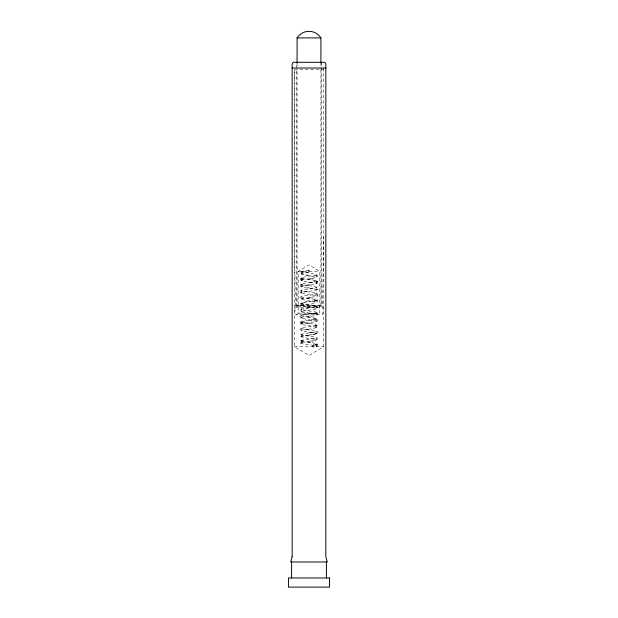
<?xml version="1.0" encoding="UTF-8"?>
<svg xmlns="http://www.w3.org/2000/svg" width="618" height="618" viewBox="0 0 618 618"><rect width="100%" height="100%" fill="white"/><g stroke="black" fill="none" stroke-linecap="round" stroke-linejoin="round"><path stroke-width="0.46" stroke-dasharray="3.09 2.32" d="M294.377 69.934L294.377 237.119L295.373 305.632L295.96 306.204L322.04 306.204L322.627 305.632L323.623 237.119M306.744 291.827L301.043 290.746L301.947 291.063C301.669 289.942 300.587 293.411 302.619 292.152C307.138 291.294 311.758 291.101 316.261 290.174C321.607 285.972 309.054 285.972 306.482 285.508M303.438 303.948L301.793 303.569L316.161 305.732L317.698 306.551L317.853 307.903L316.308 309L301.306 311.333L301.26 309.494L301.746 309.927L301.26 309.494M306.482 291.789C330.012 294.091 311.534 298.031 302.009 298.533C301.105 299.939 301.414 295.96 301.947 297.343L301.043 297.026L306.744 298.108C328.459 300.294 313.983 303.94 301.182 305.083L301.885 304.844C301.275 305.964 301.321 302.163 301.947 303.623L301.105 303.338L301.947 303.623M301.615 304.543L301.692 303.971M315.327 344.62L317.127 343.871M317.104 346.281L315.922 345.524L316.818 345.902L301.885 343.585L300.564 343.114L300.085 342.125L300.618 340.765L301.932 340.248L316.578 338.007M317.104 283.477C316.177 282.387 315.983 281.128 317.127 281.066M301.545 311.055L301.63 310.777M308.946 272.407L301.399 273.596L301.26 271.796L302.534 272.368L301.406 272.059M307.617 317.057L316.957 318.533L317.806 319.321L317.884 320.441L316.308 321.561L301.275 323.886L301.422 322.31M309.711 323.693A7.872 0.471 6.9 0 1 302.503 322.604L301.545 322.349C322.913 324.326 323.229 328.027 301.337 330.136L301.26 328.32L315.767 330.761L317.806 331.881L317.884 333.002L317.204 333.813L308.961 335.203M316.578 337.922L316.578 339.537M317.104 343.994C315.651 344.041 316.818 344.898 316.478 346.258L313.836 346.876M301.422 273.596C301.993 272.608 300.958 274.037 302.009 273.411L301.46 273.527M301.422 330.12L302.009 329.935L301.46 330.051M301.932 323.693L301.26 324.017L302.712 323.392M301.275 321.599L300.116 322.735L300.796 324.388L316.694 327.007L315.288 326.528M295.96 306.204L296.648 305.508L296.648 63.268M296.601 314.771L298.193 313.171L298.193 271.379L309 264.883L319.807 271.379L319.807 313.171L321.399 314.771M301.012 309.124L301.808 308.9C294.771 314.052 313.882 312.654 316.818 314.5L315.991 314.238C316.764 315.18 316.995 311.263 315.466 313.187L316.578 312.886L311.256 313.813L312.175 313.681C288.258 316.138 305.122 319.637 316.756 320.757L315.991 320.518C316.717 320.912 317.011 317.621 315.466 319.467A7.872 0.471 -6.9 0 1 308.197 320.564M300.889 286.605L303.531 285.547M300.904 343.152L302.078 342.38L301.182 342.758M300.904 280.356L303.531 279.266M300.873 286.489C301.993 285.377 301.924 284.373 300.873 284.21M300.479 322.04L303.276 321.144L316.578 319.166L315.443 319.436M300.873 343.013C301.978 341.916 301.908 340.912 300.873 340.727M323.623 68.011L323.562 346.744L309 355.489L294.438 346.744L294.438 69.726L323.562 69.726M300.873 280.209L301.607 279.251L301.29 277.961L302.078 277.606M320.92 69.741L320.92 306.142L322.998 307.347L322.998 313.056L322.009 314.771L295.991 314.771L295.002 313.056L295.002 307.347L297.08 306.142L297.08 69.741M314.5 300.819C317.065 298.733 316.648 301.932 316.153 301.715L316.818 301.939C304.875 300.773 288.977 297.219 311.256 294.971L316.957 293.882L316.053 294.199C316.493 293.032 316.91 296.416 315.991 295.396C305.369 294.832 288.815 290.846 311.163 288.699L316.957 287.602L316.053 287.918C316.91 287.37 316.74 290.954 314.469 288.683M303.531 302.411L316.957 300.163M316.478 281.476L317.104 281.198M316.022 300.479L316.872 300.209M301.182 279.962L302.078 279.583M302.078 285.856L301.182 286.242C323.26 284.017 322.905 280.456 301.337 278.316M301.182 292.523L302.078 292.136L301.337 292.453M301.337 290.475L302.078 290.159M301.329 341.113C304.373 341.746 327.671 343.631 313.063 347.154A1.143 1.112 90 0 1 313.063 344.952L316.702 344.241M314.469 280.433L315.922 280.742A7.872 1.051 -0.5 0 1 315.319 281.823L316.694 281.445M308.946 270.12C288.189 273.056 309.726 276.161 316.563 276.725L315.991 276.555C316.717 276.949 317.011 273.666 315.466 275.512L316.632 275.188M316.447 326.86C316.246 326.922 317.235 324.002 315.466 325.748L316.578 325.447M301.182 309.077L316.733 306.366L315.466 306.907C316.655 305.277 316.841 309.031 316.076 307.973L316.818 308.22C307.834 307.447 288.181 303.878 310.228 301.375M315.466 321.445L316.478 321.136M315.466 327.725L316.478 327.416M316.478 333.697L313.805 334.315M315.466 340.286L316.478 339.977M301.468 279.854C325.454 277.482 320.703 273.959 301.422 272.067M301.476 342.65C325.771 340.24 320.371 336.663 301.399 334.863M316.578 275.203C294.817 277.32 294.948 280.881 316.818 283.098L315.922 282.72L317.127 283.353M316.578 281.484C294.91 283.592 294.956 287.2 316.818 289.379L315.922 289M301.963 304.728L303.531 304.388M315.589 344.504L316.578 344.288M302.078 271.325L303.531 271.008M302.078 298.417L303.531 298.108M302.078 336.099L303.531 335.79M302.078 340.402L303.531 340.093M316.493 325.477C313.759 326.026 289.819 327.996 305.362 331.603M302.712 315.134L304.55 314.794M302.712 321.414L304.713 321.043M312.445 332.484L316.74 331.464L316.578 333.256L305.083 331.565M309.772 282.689L312.515 282.302M309.772 278.386L312.345 278.03M312.723 332.445L308.961 332.924M309.772 334.902L312.183 334.577M309.772 341.182L312.353 340.827M306.049 308.282L311.009 307.64M308.544 297.374L311.009 297.057M308.544 316.215L311.009 315.898M307.115 284.991L309.772 284.666M308.946 332.924L301.043 334.238L300.194 335.018L300.217 336.416L303.26 337.559L316.563 339.521M308.946 335.211L301.406 336.393C302.009 335.319 300.943 336.918 302.009 336.215L301.26 336.578C302.287 334.964 300.433 334.245 302.534 335.172L301.422 334.871M298.193 271.379L319.807 271.379M296.648 305.508L321.352 305.508L322.04 306.204M295.373 305.632L322.627 305.632M295.002 307.347L322.998 307.347M298.193 313.171L319.807 313.171M313.643 344.952L313.063 344.952L313.643 344.952A1.143 1.112 -90 0 1 313.643 347.161M294.438 346.744L323.562 346.744M308.227 279.545L310.978 279.884M310.962 342.689L305.555 341.978M307.169 287.664L309.456 287.949M306.991 298.224L312.214 298.896M306.991 306.482L312.036 307.131M306.991 312.762L309.456 313.071M309.456 317.374L301.26 315.759L301.422 317.559L302.009 317.374L301.213 317.629C303.801 315.705 323.083 317.451 316.153 312.028L316.957 312.252M305.74 274.902L308.227 275.242M305.902 329.471L308.227 329.788M305.732 335.721L308.227 336.068M306.93 285.57L301.275 284.574M312.036 305.153L314.469 305.547M312.214 300.873L314.469 301.244M313.365 317.915L315.288 318.27M313.527 313.643L315.288 313.975M302.287 272.283L303.137 272.445M314.469 292.986L315.922 293.303M314.469 338.927L315.922 339.243M314.469 299.266L316.068 299.622M301.422 278.347L302.735 278.687L300.873 277.93M301.422 341.144L302.727 341.491L300.904 340.866M301.422 284.628L302.635 284.952L300.889 284.326M301.522 280.317L302.735 280.672M316.578 333.256L315.991 333.079L316.54 333.187M316.818 312.214L301.545 309.749M301.522 274.037L302.534 274.346M301.522 317.992L302.534 318.309M301.522 322.295L302.534 322.611M300.904 278.069L301.522 278.339M315.922 287.022L316.679 287.347M301.298 292.708L301.947 293.04M301.283 298.965L301.947 299.321M301.267 305.215L301.947 305.601M317.127 346.15L316.694 345.871M317.544 300.109L317.073 299.745M317.791 281.893L317.505 281.275M321.352 62.302L321.352 305.508M320.92 62.99L320.92 68.776M297.08 62.99L297.08 68.776M308.143 271.263A1.143 0.803 90 0 1 309.286 270.228A1.143 0.803 90 0 1 309.464 272.136A1.143 0.803 90 0 1 308.173 271.557M316.377 288.042L316.377 288.042M301.661 317.073L301.26 317.737L301.661 317.073M317.544 295.837L316.957 296.169L317.544 295.837M317.544 289.579L316.957 289.888L317.544 289.579M301.97 311.101L301.182 311.356L301.932 311.132M301.043 293.025L300.448 292.708L301.043 293.025M300.896 305.601L300.294 305.037L300.896 305.601M316.462 307.911L316.308 307.393L316.447 307.926"/><path stroke-width="0.93" d="M297.08 62.99L297.08 37.899C302.704 29.154 315.296 29.154 320.92 37.899L320.92 62.99M297.08 37.899L320.92 37.899M292.159 68.011L325.841 68.011M326.412 561.978L326.412 577.969M291.588 561.978L291.588 577.969M292.159 556.656L290.73 561.978L327.27 561.978L325.841 556.656L325.833 64.017L324.844 62.302L293.156 62.302L292.167 64.017L292.159 556.656M329.556 577.969L288.444 577.969L288.444 587.1L329.556 587.1L329.556 577.969"/></g></svg>
